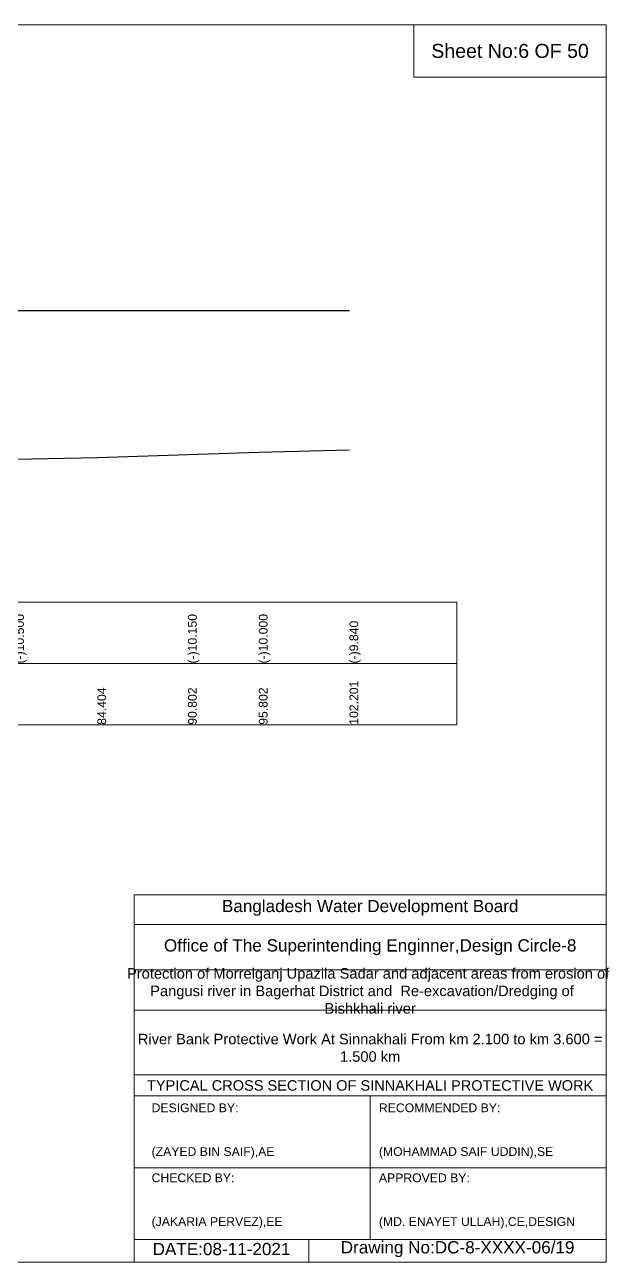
# Model space of a CAD drawing. Header units: inches. Extents: x 89000 to 380017, y -7071 to 0.
# Drawn here: x 181674 to 185017, y -7071 to 0 of the extents above; entities that cross this region are included whole.
import ezdxf

# ---------------------------------------------------------------- set-up
doc = ezdxf.new("R2010")
doc.units = ezdxf.units.IN
doc.header["$LTSCALE"] = 7
doc.header["$MEASUREMENT"] = 0
for name, color, linetype, lineweight in [('Cross section Data Border', 7, 'Continuous', 9), ('Cross Section Labels', 7, 'Continuous', 9), ('Existing_Bed_Level for Xsection', 7, 'Continuous', 25), ('Long Section Labels', 7, 'Continuous', 9)]:
    doc.layers.add(name, color=color, linetype=linetype, lineweight=lineweight)
doc.styles.get("Standard").update_dxf_attribs({"font": 'arial.ttf'})

msp = doc.modelspace()

# ---------------------------------------------------------------- linework, layer by layer
at = {"layer": 'Cross section Data Border'}
msp.add_lwpolyline([(175100, -3300), (184146.33638, -3300), (184146.33638, -4000), (175100, -4000)], close=True, dxfattribs=at)
msp.add_lwpolyline([(175100, -3650), (184146.33638, -3650)], dxfattribs=at)
at = {"layer": 'Cross Section Labels'}
for points in [[(175000, 0), (185000, 0), (185000, -7071), (175000, -7071)], [(183900, 0), (185000, 0), (185000, -300), (183900, -300)]]:
    msp.add_lwpolyline(points, close=True, dxfattribs=at)
for points in [[(182300, -7071), (182300, -4971), (185000, -4971)], [(182300, -5141), (185000, -5141)], [(182300, -5401), (185000, -5401)], [(182300, -5631), (185000, -5631)], [(182300, -6001), (185000, -6001)], [(182300, -6121), (185000, -6121)], [(183650, -6121), (183650, -6941)], [(182300, -6531), (185000, -6531)], [(182300, -6941), (185000, -6941)], [(183300, -6941), (183300, -7071)]]:
    msp.add_lwpolyline(points, dxfattribs=at)
at = {"layer": 'Existing_Bed_Level for Xsection'}
for points in [[(176000, -1632.49), (183531.4803, -1632.49)], [(181619.83751, -2482.99), (182089.924, -2472.46), (182608.17747, -2454.64), (183013.16909, -2442.49), (183531.4803, -2429.53)]]:
    msp.add_lwpolyline(points, dxfattribs=at)

# ---------------------------------------------------------------- texts
at = {"layer": 'Cross Section Labels', "attachment_point": 5}
for s, insert, char_height in [('Sheet No:6 OF 50', (184450, -150), 80), ('Bangladesh Water Development Board', (183650, -5046), 70), ('Office of The Superintending Enginner,Design Circle-8', (183650, -5271), 70)]:
    msp.add_mtext(s, dxfattribs=dict(at, insert=insert, char_height=char_height))
at = {"layer": 'Cross Section Labels'}
for s, insert, char_height, width, attachment_point in [('Protection of Morrelganj Upazila Sadar and adjacent areas from erosion of  Pangusi river in Bagerhat District and  Re-excavation/Dredging of     Bishkhali river', (183650, -5521), 60, 2800, 5), ('River Bank Protective Work At Sinnakhali From km 2.100 to km 3.600 = 1.500 km', (183650, -5846), 60, 2700, 5), ('TYPICAL CROSS SECTION OF SINNAKHALI PROTECTIVE WORK', (183650, -6061), 59.5765532, 2800, 5), ('DESIGNED BY:^J^J^J(ZAYED BIN SAIF),AE', (182400, -6321), 50, 1400, 4), ('RECOMMENDED BY:^J^J^J(MOHAMMAD SAIF UDDIN),SE', (183700, -6321), 50, 1400, 4), ('CHECKED BY:^J^J^J(JAKARIA PERVEZ),EE', (182400, -6721), 50, 1400, 4), ('APPROVED BY:^J^J^J(MD. ENAYET ULLAH),CE,DESIGN', (183700, -6721), 50, 1400, 4), ('DATE:08-11-2021', (182800, -6996), 70, 1400, 5), ('Drawing No:DC-8-XXXX-06/19', (184150, -6996), 70, 2200, 5)]:
    msp.add_mtext(s, dxfattribs=dict(at, insert=insert, char_height=char_height, width=width, attachment_point=attachment_point))
at = {"layer": 'Long Section Labels', "char_height": 50, "attachment_point": 1, "rotation": 90}
for s, insert in [('(-)10.500', (181619.83751, -3650)), ('(-)10.150', (182608.17747, -3650)), ('(-)10.000', (183013.16909, -3650)), ('(-)9.840', (183531.4803, -3650)), ('84.404', (182089.924, -4000)), ('90.802', (182608.17747, -4000)), ('95.802', (183013.16909, -4000)), ('102.201', (183531.4803, -4000))]:
    msp.add_mtext(s, dxfattribs=dict(at, insert=insert))

doc.saveas('drawing.dxf')
